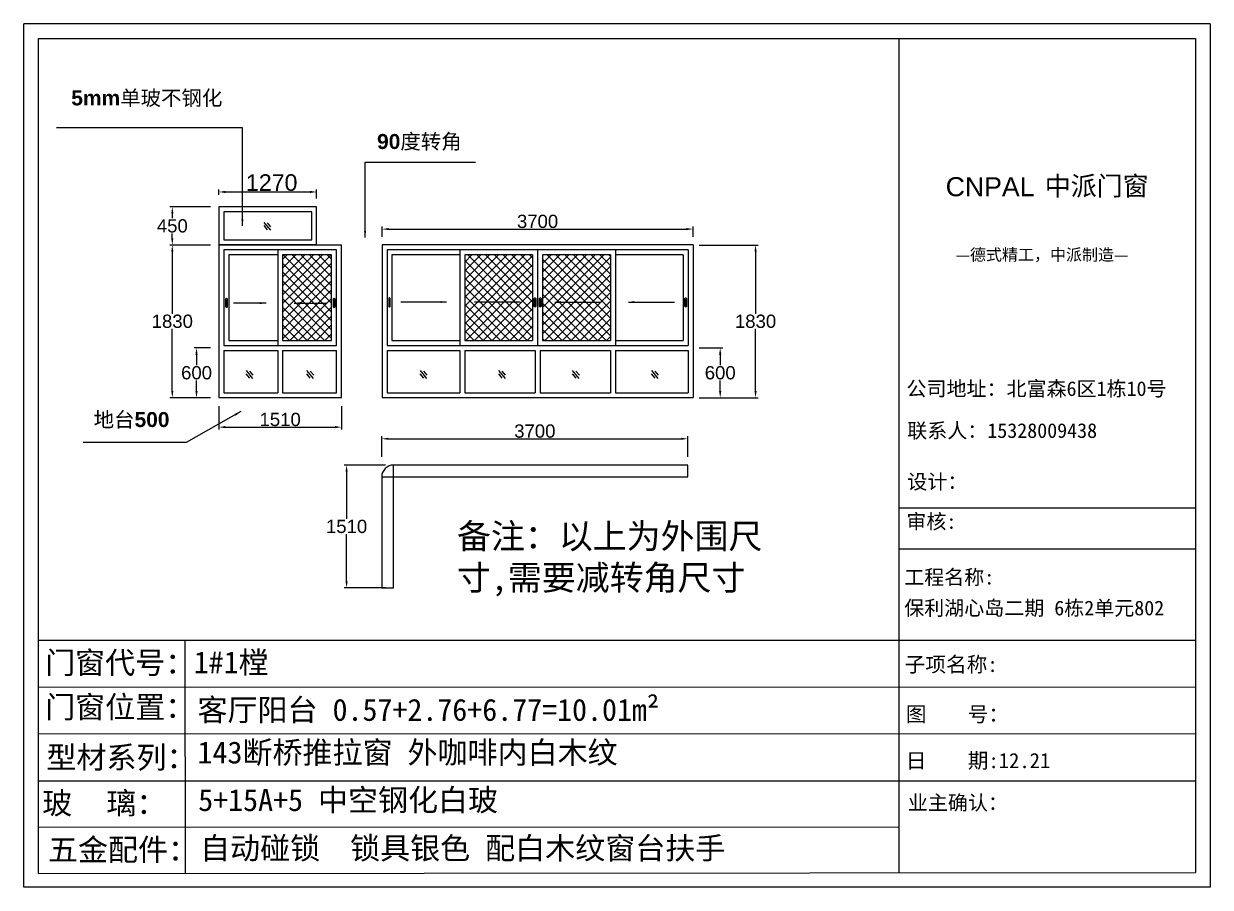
# Model space of a CAD drawing. Header units: inches. Extents: x -138455 to 599497, y -747149 to 13167.
# Drawn here: x 295371 to 309675, y -626968 to -616563 of the extents above; entities that cross this region are included whole.
import ezdxf

# ---------------------------------------------------------------- set-up
doc = ezdxf.new("R2010")
doc.units = ezdxf.units.IN
doc.header["$MEASUREMENT"] = 0
doc.header["$PDMODE"] = 35
doc.header["$PDSIZE"] = -3
doc.layers.add('0 @ 1', color=7, linetype='Continuous')
doc.styles.add('Annotative', font='arialbd.ttf')
doc.styles.add('MtXpl_', font='')
doc.styles.get("Standard").update_dxf_attribs({"font": 'arial.ttf'})
doc.styles.get('MtXpl_').set_extended_font_data('SimSun')
doc.dimstyles.get("Standard").update_dxf_attribs({"dimtxt": 80, "dimasz": 70, "dimexe": 40, "dimexo": 80, "dimgap": 0, "dimtad": 1, "dimtih": 1, "dimtoh": 1, "dimdec": 0, "dimzin": 0, "dimdsep": 46, "dimtxsty": 'Standard', "dimcen": 0.09, "dimadec": 0, "dimazin": 0, "dimtfac": 1, "dimtdec": 0, "dimtofl": 0, "dimtmove": 0, "dimatfit": 3, "dimfxl": 0, "dimtolj": 1, "dimtzin": 0, "dimarcsym": 0})

# ---------------------------------------------------------------- blocks, each defined once
blk = doc.blocks.new('*D2581')
at = {"color": 0, "lineweight": -2, "transparency": 16777216}
for p, q in [((297622, -619229), (297132, -619229)), ((297162, -619309), (297162, -620057)), ((297162, -620989), (297162, -620240)), ((297622, -621069), (297132, -621069))]:
    blk.add_line(p, q, dxfattribs=at)
at = {"color": 0, "transparency": 16777216}
for points in [[(297149, -619309), (297175, -619309), (297162, -619229)], [(297149, -620989), (297175, -620989), (297162, -621069)]]:
    blk.add_solid(points, dxfattribs=at)
at = {"layer": 'Defpoints', "color": 0, "transparency": 16777216}
for p in [(297722, -619229), (297162, -621069), (297722, -621069)]:
    blk.add_point(p, dxfattribs=at)
at = {"color": 0, "transparency": 16777216, "insert": (297162, -620149), "char_height": 160, "attachment_point": 5}
blk.add_mtext('\\A1;1830', dxfattribs=at)
blk = doc.blocks.new('123as')
at = {"color": 0}
for p, q in [((90189, 51387), (90252, 51462)), ((90194, 51330), (90312, 51470)), ((90251, 51335), (90314, 51410))]:
    blk.add_line(p, q, dxfattribs=at)
blk = doc.blocks.new('*D2583')
at = {"color": 0, "lineweight": -2, "transparency": 16777216}
for p, q in [((297622, -620469), (297424, -620469)), ((297454, -620549), (297454, -620677)), ((297454, -620989), (297454, -620860)), ((297622, -621069), (297424, -621069))]:
    blk.add_line(p, q, dxfattribs=at)
at = {"color": 0, "transparency": 16777216}
for points in [[(297440, -620549), (297467, -620549), (297454, -620469)], [(297440, -620989), (297467, -620989), (297454, -621069)]]:
    blk.add_solid(points, dxfattribs=at)
at = {"layer": 'Defpoints', "color": 0, "transparency": 16777216}
for p in [(297722, -620469), (297454, -621069), (297722, -621069)]:
    blk.add_point(p, dxfattribs=at)
at = {"color": 0, "transparency": 16777216, "insert": (297454, -620769), "char_height": 160, "attachment_point": 5}
blk.add_mtext('\\A1;600', dxfattribs=at)
blk = doc.blocks.new('*D2590')
at = {"color": 0, "lineweight": -2, "transparency": 16777216}
for p, q in [((303513, -620469), (303797, -620469)), ((303767, -620549), (303767, -620677)), ((303767, -620989), (303767, -620860)), ((303513, -621069), (303797, -621069))]:
    blk.add_line(p, q, dxfattribs=at)
at = {"color": 0, "transparency": 16777216}
for points in [[(303753, -620549), (303780, -620549), (303767, -620469)], [(303753, -620989), (303780, -620989), (303767, -621069)]]:
    blk.add_solid(points, dxfattribs=at)
at = {"layer": 'Defpoints', "color": 0, "transparency": 16777216}
for p in [(303413, -620469), (303413, -621069), (303767, -621069)]:
    blk.add_point(p, dxfattribs=at)
at = {"color": 0, "transparency": 16777216, "insert": (303767, -620769), "char_height": 160, "attachment_point": 5}
blk.add_mtext('\\A1;600', dxfattribs=at)
blk = doc.blocks.new('*D2582')
at = {"color": 0, "lineweight": -2, "transparency": 16777216}
for p, q in [((303513, -619229), (304223, -619229)), ((304193, -619309), (304193, -620057)), ((304193, -620989), (304193, -620240)), ((303513, -621069), (304223, -621069))]:
    blk.add_line(p, q, dxfattribs=at)
at = {"color": 0, "transparency": 16777216}
for points in [[(304180, -619309), (304206, -619309), (304193, -619229)], [(304180, -620989), (304206, -620989), (304193, -621069)]]:
    blk.add_solid(points, dxfattribs=at)
at = {"layer": 'Defpoints', "color": 0, "transparency": 16777216}
for p in [(303413, -619229), (303413, -621069), (304193, -621069)]:
    blk.add_point(p, dxfattribs=at)
at = {"color": 0, "transparency": 16777216, "insert": (304193, -620149), "char_height": 160, "attachment_point": 5}
blk.add_mtext('\\A1;1830', dxfattribs=at)
blk = doc.blocks.new('*D2591')
at = {"color": 0, "lineweight": -2, "transparency": 16777216}
for p, q in [((297722, -618626), (297722, -618560)), ((297802, -618590), (298822, -618590)), ((298902, -618669), (298902, -618560))]:
    blk.add_line(p, q, dxfattribs=at)
at = {"color": 0, "transparency": 16777216}
for points in [[(297802, -618576), (297802, -618603), (297722, -618590)], [(298822, -618576), (298822, -618603), (298902, -618590)]]:
    blk.add_solid(points, dxfattribs=at)
at = {"layer": 'Defpoints', "color": 0, "transparency": 16777216}
for p in [(298902, -618590), (297722, -618726), (298902, -618769)]:
    blk.add_point(p, dxfattribs=at)
at = {"color": 0, "transparency": 16777216, "insert": (298360, -618478), "char_height": 160, "attachment_point": 5}
blk.add_mtext('\\A1;{\\H1.25x;1270}', dxfattribs=at)
blk = doc.blocks.new('*D2592')
at = {"color": 0, "lineweight": -2, "transparency": 16777216}
for p, q in [((297622, -618769), (297132, -618769)), ((297162, -618849), (297162, -618907)), ((297162, -619149), (297162, -619090)), ((297622, -619229), (297132, -619229))]:
    blk.add_line(p, q, dxfattribs=at)
at = {"color": 0, "transparency": 16777216}
for points in [[(297149, -618849), (297175, -618849), (297162, -618769)], [(297149, -619149), (297175, -619149), (297162, -619229)]]:
    blk.add_solid(points, dxfattribs=at)
at = {"layer": 'Defpoints', "color": 0, "transparency": 16777216}
for p in [(297722, -618769), (297162, -619229), (297722, -619229)]:
    blk.add_point(p, dxfattribs=at)
at = {"color": 0, "transparency": 16777216, "insert": (297162, -618999), "char_height": 160, "attachment_point": 5}
blk.add_mtext('\\A1;450', dxfattribs=at)
blk = doc.blocks.new('*D2604')
at = {"color": 0, "lineweight": -2, "transparency": 16777216}
for p, q in [((299687, -621781), (299687, -621534)), ((299767, -621564), (303297, -621564)), ((303377, -621781), (303377, -621534))]:
    blk.add_line(p, q, dxfattribs=at)
at = {"color": 0, "transparency": 16777216}
for points in [[(299767, -621551), (299767, -621577), (299687, -621564)], [(303297, -621551), (303297, -621577), (303377, -621564)]]:
    blk.add_solid(points, dxfattribs=at)
at = {"layer": 'Defpoints', "color": 0, "transparency": 16777216}
for p in [(303377, -621564), (299687, -621881), (303377, -621881)]:
    blk.add_point(p, dxfattribs=at)
at = {"color": 0, "transparency": 16777216, "insert": (301532, -621472), "char_height": 160, "attachment_point": 5}
blk.add_mtext('\\A1;3700', dxfattribs=at)
blk = doc.blocks.new('*D2605')
at = {"color": 0, "lineweight": -2, "transparency": 16777216}
for p, q in [((299730, -621881), (299233, -621881)), ((299263, -621961), (299263, -622529)), ((299263, -623281), (299263, -622713)), ((299730, -623361), (299233, -623361))]:
    blk.add_line(p, q, dxfattribs=at)
at = {"color": 0, "transparency": 16777216}
for points in [[(299250, -621961), (299276, -621961), (299263, -621881)], [(299250, -623281), (299276, -623281), (299263, -623361)]]:
    blk.add_solid(points, dxfattribs=at)
at = {"layer": 'Defpoints', "color": 0, "transparency": 16777216}
for p in [(299830, -621881), (299263, -623361), (299830, -623361)]:
    blk.add_point(p, dxfattribs=at)
at = {"color": 0, "transparency": 16777216, "insert": (299263, -622621), "char_height": 160, "attachment_point": 5}
blk.add_mtext('\\A1;1510', dxfattribs=at)
blk = doc.blocks.new('*D2610')
at = {"color": 0, "lineweight": -2, "transparency": 16777216}
for p, q in [((297722, -621169), (297722, -621454)), ((299202, -621169), (299202, -621454)), ((297802, -621424), (299122, -621424))]:
    blk.add_line(p, q, dxfattribs=at)
at = {"color": 0, "transparency": 16777216}
for points in [[(297802, -621410), (297802, -621437), (297722, -621424)], [(299122, -621410), (299122, -621437), (299202, -621424)]]:
    blk.add_solid(points, dxfattribs=at)
at = {"layer": 'Defpoints', "color": 0, "transparency": 16777216}
for p in [(297722, -621069), (299202, -621069), (299202, -621424)]:
    blk.add_point(p, dxfattribs=at)
at = {"color": 0, "transparency": 16777216, "insert": (298462, -621332), "char_height": 160, "attachment_point": 5}
blk.add_mtext('\\A1;1510', dxfattribs=at)
blk = doc.blocks.new('*D2689')
at = {"color": 0, "lineweight": -2, "transparency": 16777216}
for p, q in [((299690, -619129), (299690, -619007)), ((299770, -619037), (303360, -619037)), ((303440, -619129), (303440, -619007))]:
    blk.add_line(p, q, dxfattribs=at)
at = {"color": 0, "transparency": 16777216}
for points in [[(299770, -619024), (299770, -619050), (299690, -619037)], [(303360, -619024), (303360, -619050), (303440, -619037)]]:
    blk.add_solid(points, dxfattribs=at)
at = {"layer": 'Defpoints', "color": 0, "transparency": 16777216}
for p in [(303440, -619037), (299690, -619229), (303440, -619229)]:
    blk.add_point(p, dxfattribs=at)
at = {"color": 0, "transparency": 16777216, "insert": (301565, -618945), "char_height": 160, "attachment_point": 5}
blk.add_mtext('\\A1;3700', dxfattribs=at)

msp = doc.modelspace()

# ---------------------------------------------------------------- hatches: boundary and pattern name
h = msp.add_hatch()
h.set_pattern_fill('ANSI37', color=256, scale=600)
h.paths.add_polyline_path([(298492.1, -619348.5), (298492.1, -620378.5), (299082.1, -620378.5), (299082.1, -619348.5)])
h = msp.add_hatch()
h.set_pattern_fill('ANSI37', color=256, scale=600)
h.paths.add_polyline_path([(301505.3, -619348.5), (300687.8, -619348.5), (300687.8, -620378.5), (301505.3, -620378.5)])
h.paths.add_polyline_path([(301625.3, -620378.5), (302442.8, -620378.5), (302442.8, -619348.5), (301625.3, -619348.5)])

# ---------------------------------------------------------------- linework, layer by layer
for p, q in [((309674.6, -616562.6), (295370.8, -616562.6)), ((295370.8, -626968.4), (295370.8, -616562.6)), ((309674.6, -616562.6), (309674.6, -626968.4)), ((295547.7, -616738.9), (309498.3, -616738.9)), ((295547.7, -626801.5), (295547.7, -616738.9)), ((305920.3, -616738.9), (305920.3, -626792.2)), ((309498.3, -616738.9), (309498.3, -626791.6)), ((298902.1, -619228.5), (297722.1, -619228.5)), ((297722.1, -619228.5), (297722.1, -621068.5)), ((298492.1, -619288.5), (297782.1, -619288.5)), ((297782.1, -619288.5), (297782.1, -620438.5)), ((298432.1, -619348.5), (297842.1, -619348.5)), ((297842.1, -619348.5), (297842.1, -620378.5)), ((298432.1, -619288.5), (298432.1, -620438.5)), ((299142.1, -619288.5), (298492.1, -619288.5)), ((299082.1, -619348.5), (298492.1, -619348.5)), ((298492.1, -619348.5), (298492.1, -620378.5)), ((298902.1, -619228.5), (299202.1, -619228.5)), ((299082.1, -620378.5), (299082.1, -619348.5)), ((299142.1, -620438.5), (299142.1, -619288.5)), ((299202.1, -621068.5), (299202.1, -619228.5)), ((303440.3, -619228.5), (299690.3, -619228.5)), ((299690.3, -619228.5), (299690.3, -621068.5)), ((303380.3, -619288.5), (299750.3, -619288.5)), ((299750.3, -619288.5), (299750.3, -620438.5)), ((299810.3, -619348.5), (299810.3, -620378.5)), ((300627.8, -619348.5), (299810.3, -619348.5)), ((300627.8, -619288.5), (300627.8, -620438.5)), ((300687.8, -619348.5), (300687.8, -620378.5)), ((301505.3, -619348.5), (300687.8, -619348.5)), ((301505.3, -619348.5), (301505.3, -620378.5)), ((301565.3, -619288.5), (301565.3, -620438.5)), ((301625.3, -619348.5), (301625.3, -620378.5)), ((302442.8, -619348.5), (301625.3, -619348.5)), ((302442.8, -619348.5), (302442.8, -620378.5)), ((302502.8, -619288.5), (302502.8, -620438.5)), ((303320.3, -619348.5), (302502.8, -619348.5)), ((303320.3, -619348.5), (303320.3, -620378.5)), ((303380.3, -619288.5), (303380.3, -620438.5)), ((303440.3, -619228.5), (303440.3, -621068.5)), ((297782.1, -620438.5), (298492.1, -620438.5)), ((297842.1, -620378.5), (298432.1, -620378.5)), ((298492.1, -620378.5), (299082.1, -620378.5)), ((298492.1, -620438.5), (299142.1, -620438.5)), ((299750.3, -620438.5), (300627.8, -620438.5)), ((299810.3, -620378.5), (300627.8, -620378.5)), ((300627.8, -620438.5), (302502.8, -620438.5)), ((300687.8, -620378.5), (301505.3, -620378.5)), ((301625.3, -620378.5), (302442.8, -620378.5)), ((302502.8, -620378.5), (303320.3, -620378.5)), ((302502.8, -620438.5), (303380.3, -620438.5)), ((297782.1, -620498.5), (297782.1, -621008.5)), ((297782.1, -620498.5), (298432.1, -620498.5)), ((298432.1, -620498.5), (298432.1, -621008.5)), ((298492.1, -620498.5), (299142.1, -620498.5)), ((298492.1, -620498.5), (298492.1, -621008.5)), ((299142.1, -621008.5), (299142.1, -620498.5)), ((299750.3, -620498.5), (300627.8, -620498.5)), ((299750.3, -620498.5), (299750.3, -621008.5)), ((300627.8, -620498.5), (300627.8, -621008.5)), ((300687.8, -620498.5), (300687.8, -621008.5)), ((300687.8, -620498.5), (301535.3, -620498.5)), ((301535.3, -620498.5), (301535.3, -621008.5)), ((301595.3, -620498.5), (301595.3, -621008.5)), ((301595.3, -620498.5), (302442.8, -620498.5)), ((302442.8, -620498.5), (302442.8, -621008.5)), ((302502.8, -620498.5), (302502.8, -621008.5)), ((302502.8, -620498.5), (303380.3, -620498.5)), ((303380.3, -620498.5), (303380.3, -621008.5)), ((297782.1, -621008.5), (298432.1, -621008.5)), ((298492.1, -621008.5), (299142.1, -621008.5)), ((299750.3, -621008.5), (300627.8, -621008.5)), ((300687.8, -621008.5), (301535.3, -621008.5)), ((301595.3, -621008.5), (302442.8, -621008.5)), ((302502.8, -621008.5), (303380.3, -621008.5)), ((297722.1, -621068.5), (299202.1, -621068.5)), ((299690.3, -621068.5), (303440.3, -621068.5)), ((305920.3, -622395.7), (309498.3, -622395.7)), ((305920.3, -622891.2), (309498.3, -622891.2)), ((295545.9, -623990.7), (309498.3, -623990.7)), ((297314.2, -623990.7), (297315, -626800.3)), ((295546.2, -624555.2), (309498.3, -624551.4)), ((295546.6, -625120), (309498.3, -625116.1)), ((295547, -625685), (309498.3, -625685)), ((295547.3, -626245.5), (305920.3, -626240.4)), ((295547.7, -626801.5), (309498.3, -626791.6)), ((309674.6, -626968.4), (295370.8, -626968.4))]:
    msp.add_line(p, q)
for points in [[(297722.1, -619228.5), (298902.1, -619228.5), (298902.1, -618768.5), (297722.1, -618768.5)], [(297782.1, -619168.5), (298842.1, -619168.5), (298842.1, -618828.5), (297782.1, -618828.5)]]:
    msp.add_lwpolyline(points, close=True)
at = {"color": 0}
for points in [[(297816.1, -619981), (297816.1, -619981, -0.4142136), (297807.4, -619972.3), (297807.4, -619880, -0.4142136), (297816.1, -619871.3), (297816.1, -619871.3, -0.4142136), (297824.9, -619880), (297824.9, -619972.3, -0.4142136)], [(297816.1, -619963.6), (297816.1, -619963.6, -0.4142136), (297811.8, -619959.2), (297811.8, -619893.1, -0.4142136), (297816.1, -619888.7), (297816.1, -619888.7, -0.4142136), (297820.5, -619893.1), (297820.5, -619959.2, -0.4142136)], [(299112.7, -619981), (299112.7, -619981, -0.4142136), (299103.9, -619972.3), (299103.9, -619880, -0.4142136), (299112.7, -619871.3), (299112.7, -619871.3, -0.4142136), (299121.4, -619880), (299121.4, -619972.3, -0.4142136)], [(299112.7, -619963.6), (299112.7, -619963.6, -0.4142136), (299108.3, -619959.2), (299108.3, -619893.1, -0.4142136), (299112.7, -619888.7), (299112.7, -619888.7, -0.4142136), (299117, -619893.1), (299117, -619959.2, -0.4142136)], [(299779.5, -619976.1), (299779.5, -619976.1, 0.4142136), (299788.2, -619967.4), (299788.2, -619875.1, 0.4142136), (299779.5, -619866.4), (299779.5, -619866.4, 0.4142136), (299770.7, -619875.1), (299770.7, -619967.4, 0.4142136)], [(299779.5, -619958.7), (299779.5, -619958.7, 0.4142136), (299783.8, -619954.3), (299783.8, -619888.2, 0.4142136), (299779.5, -619883.8), (299779.5, -619883.8, 0.4142136), (299775.1, -619888.2), (299775.1, -619954.3, 0.4142136)], [(301533.8, -619976.1), (301533.8, -619976.1, -0.4142136), (301525, -619967.4), (301525, -619875.1, -0.4142136), (301533.8, -619866.4), (301533.8, -619866.4, -0.4142136), (301542.5, -619875.1), (301542.5, -619967.4, -0.4142136)], [(301533.8, -619958.7), (301533.8, -619958.7, -0.4142136), (301529.4, -619954.3), (301529.4, -619888.2, -0.4142136), (301533.8, -619883.8), (301533.8, -619883.8, -0.4142136), (301538.1, -619888.2), (301538.1, -619954.3, -0.4142136)], [(301598.4, -619976.1), (301598.4, -619976.1, -0.4142136), (301589.7, -619967.4), (301589.7, -619875.1, -0.4142136), (301598.4, -619866.4), (301598.4, -619866.4, -0.4142136), (301607.2, -619875.1), (301607.2, -619967.4, -0.4142136)], [(301598.4, -619958.7), (301598.4, -619958.7, -0.4142136), (301594.1, -619954.3), (301594.1, -619888.2, -0.4142136), (301598.4, -619883.8), (301598.4, -619883.8, -0.4142136), (301602.8, -619888.2), (301602.8, -619954.3, -0.4142136)], [(303351.1, -619976.1), (303351.1, -619976.1, -0.4142136), (303342.3, -619967.4), (303342.3, -619875.1, -0.4142136), (303351.1, -619866.4), (303351.1, -619866.4, -0.4142136), (303359.8, -619875.1), (303359.8, -619967.4, -0.4142136)], [(303351.1, -619958.7), (303351.1, -619958.7, -0.4142136), (303346.7, -619954.3), (303346.7, -619888.2, -0.4142136), (303351.1, -619883.8), (303351.1, -619883.8, -0.4142136), (303355.4, -619888.2), (303355.4, -619954.3, -0.4142136)]]:
    msp.add_lwpolyline(points, format="xyb", close=True, dxfattribs=at)
msp.add_lwpolyline([(299686.6, -622023.8), (303376.6, -622023.8), (303376.6, -621880.8), (299829.6, -621880.8)])
msp.add_lwpolyline([(299686.6, -623360.8), (299829.6, -623360.8), (299829.6, -621880.8), (299829.6, -621880.8, 0.4142136), (299686.6, -622023.8)], format="xyb", close=True)

# ---------------------------------------------------------------- block references
at = {"xscale": -0.6684526412304121, "yscale": 0.6684526412304121, "zscale": 0.6684526412304121}
for p in [(358638.5, -653361), (358424.9, -655148.2), (359154, -655148.2), (360521.4, -655148.2), (361467.4, -655148.2), (362357.5, -655148.2), (363311.2, -655148.2)]:
    msp.add_blockref('123as', p, dxfattribs=at)

# ---------------------------------------------------------------- texts
msp.add_text('CNPAL', height=229.91).set_placement((306485, -618641.4))
at = {"style": 'MtXpl_'}
for s, height, p in [('中派门窗', 229.91, (307678.7, -618632)), ('—德式精工，中派制造—', 141.486, (306605.2, -619416.5)), ('公司地址：北富森6区1栋10号', 176.858, (306012.4, -621048)), ('联系人：15328009438', 176.858, (306022, -621553.6)), ('设计：', 176.86, (306022.3, -622169.4)), ('审核:', 176.86, (306011, -622648.9)), ('工程名称:', 176.86, (305985.1, -623320.2)), ('保利湖心岛二期 6栋2单元802', 176.858, (305985.1, -623691.5)), ('子项名称:', 182.76, (305990.8, -624374)), ('图    号：', 182.76, (306003.9, -624973.3)), ('日    期:12.21', 182.755, (306004.5, -625533.2)), ('业主确认：', 176.86, (306029.1, -626037.3))]:
    msp.add_text(s, height=height, dxfattribs=at).set_placement(p)
at = {"layer": '0 @ 1', "style": 'Annotative'}
for s, p in [('门窗代号：', (295628.9, -624394.4)), ('门窗位置：', (295628.9, -624928.9)), ('型材系列：', (295644.2, -625535.9)), ('玻    璃：', (295593.4, -626086.9)), ('五金配件：', (295662.6, -626647.9))]:
    msp.add_text(s, height=265.29, dxfattribs=at).set_placement(p)
for s, width, heights, insert, char_height, attachment_point in [('5mm{\\fSimSun|b1|i0|c134|p2;单玻不钢化}', 2149.158, [0], (297765.5, -617366.2), 180.693, 3), ('90{\\fSimSun|b1|i0|c134|p2;度转角}', 1071.124, [0], (300650.3, -617891.3), 180.693, 3), ('{\\fSimSun|b1|i0|c134|p2;地台}500', 1071.124, [0], (296213.6, -621241.9), 180.693, 1), ('{\\fSimSun|b1|i0|c134|p2;备注：以上为外围尺寸,需要减转角尺寸}', 4252.954, [0], (300593.2, -622586.8), 300, 1), ('{\\fSimSun|b1|i0|c134|p2;1#1樘}', 4396.385, [0], (297419.7, -624126.4), 265.286, 1), ('{\\fSimSun|b1|i0|c134|p2;客厅阳台 0.57+2.76+6.77=10.01m²}', 6088.27, [0], (297465.8, -624697.6), 265.286, 1), ('{\\fSimSun|b1|i0|c134|p2;143断桥推拉窗 外咖啡内白木纹}', 5994.881, [0], (297466.2, -625211.1), 265.286, 1), ('{\\fSimSun|b1|i0|c134|p2;5+15A+5 中空钢化白玻}', 6000.142, [0], (297474.3, -625784.6), 265.286, 1), ('{\\fSimSun|b1|i0|c134|p2;自动碰锁  锁具银色 配白木纹窗台扶手}', 7204.942, [175.9], (297497.1, -626364.6), 265.286, 1)]:
    msp.add_mtext_dynamic_manual_height_columns(s, width=width, gutter_width=903.5, heights=heights, dxfattribs=dict(at, insert=insert, char_height=char_height, attachment_point=attachment_point))

# ---------------------------------------------------------------- dimensions: what is measured, and where the dimension line sits
for base, p1, p2, text, picture, middle in [((298902.1, -618589.8), (297722.1, -618726.5), (298902.1, -618768.5), '{\\H1.25x;1270}', '*D2591', (298359.9, -618589.8)), ((299202.1, -621423.6), (297722.1, -621068.5), (299202.1, -621068.5), '1510', '*D2610', (298462.1, -621423.6))]:
    dim = msp.add_linear_dim(base=base, p1=p1, p2=p2, text=text, dimstyle='Standard', override={"dimtxt": 160, "dimasz": 80, "dimexe": 30, "dimexo": 100, "dimgap": 10, "dimfxl": 100})
    dim.commit()
    dim.dimension.update_dxf_attribs({"geometry": picture, "text_midpoint": middle, "dimtype": 160})
for base, p1, p2, text, picture, middle in [((297162.2, -619228.5), (297722.1, -618768.5), (297722.1, -619228.5), '450', '*D2592', (297162.2, -618998.5)), ((297162.2, -621068.5), (297722.1, -619228.5), (297722.1, -621068.5), '1830', '*D2581', (297162.2, -620148.5)), ((304193, -621068.5), (303412.7, -619228.5), (303412.7, -621068.5), '1830', '*D2582', (304193, -620148.5)), ((299263.1, -623360.8), (299829.6, -621880.8), (299829.6, -623360.8), '1510', '*D2605', (299263.1, -622620.8))]:
    dim = msp.add_linear_dim(base=base, p1=p1, p2=p2, angle=90, text=text, dimstyle='Standard', override={"dimtxt": 160, "dimasz": 80, "dimexe": 30, "dimexo": 100, "dimgap": 10, "dimfxl": 100})
    dim.commit()
    dim.dimension.update_dxf_attribs({"geometry": picture, "text_midpoint": middle})
for base, p1, p2, picture, middle in [((303440.3, -619036.8), (299690.3, -619228.5), (303440.3, -619228.5), '*D2689', (301565.3, -618945.1)), ((303376.6, -621563.9), (299686.6, -621880.8), (303376.6, -621880.8), '*D2604', (301531.6, -621472.1))]:
    dim = msp.add_linear_dim(base=base, p1=p1, p2=p2, text='3700', dimstyle='Standard', override={"dimtxt": 160, "dimasz": 80, "dimexe": 30, "dimexo": 100, "dimgap": 10, "dimfxl": 100})
    dim.commit()
    dim.dimension.update_dxf_attribs({"geometry": picture, "text_midpoint": middle})
for base, p1, p2, picture, middle in [((297453.8, -621068.5), (297722.1, -620468.5), (297722.1, -621068.5), '*D2583', (297453.8, -620768.5)), ((303766.8, -621068.5), (303412.7, -620468.5), (303412.7, -621068.5), '*D2590', (303766.8, -620768.5))]:
    dim = msp.add_linear_dim(base=base, p1=p1, p2=p2, angle=90, dimstyle='Standard', override={"dimtxt": 160, "dimasz": 80, "dimexe": 30, "dimexo": 100, "dimgap": 10, "dimfxl": 100})
    dim.commit()
    dim.dimension.update_dxf_attribs({"geometry": picture, "text_midpoint": middle})

# ---------------------------------------------------------------- leaders
for points, override in [([(298007.2, -618998.5), (298007.2, -617815.4), (295765.3, -617815.4)], {"dimtxt": 160, "dimasz": 80, "dimexe": 30, "dimexo": 100, "dimgap": 10, "dimtad": 0, "dimfxl": 100}), ([(299486.2, -619138.6), (299486.2, -618231.7), (300815.1, -618231.7)], {"dimtxt": 160, "dimasz": 80, "dimexe": 30, "dimexo": 100, "dimgap": 10, "dimtad": 0, "dimfxl": 100}), ([(298293.4, -619929.1), (297901, -619929.1)], {"dimtxt": 160, "dimasz": 80, "dimexe": 30, "dimexo": 100, "dimgap": 10, "dimtad": 0, "dimfxl": 100}), ([(298630.8, -619929.1), (299023.3, -619929.1)], {"dimtxt": 160, "dimasz": 80, "dimexe": 30, "dimexo": 100, "dimgap": 10, "dimtad": 0, "dimfxl": 100}), ([(300469, -619915.9), (299915.7, -619915.9)], {"dimgap": 0, "dimtad": 0}), ([(301356.6, -619915.9), (300803.2, -619915.9)], {"dimgap": 0, "dimtad": 0}), ([(301774, -619915.9), (302327.3, -619915.9)], {"dimgap": 0, "dimtad": 0}), ([(302661.5, -619915.9), (303214.9, -619915.9)], {"dimgap": 0, "dimtad": 0}), ([(297989.8, -621235.4), (297330.2, -621608.3), (296088.3, -621608.3)], {"dimtxt": 160, "dimasz": 80, "dimexe": 30, "dimexo": 100, "dimgap": 10, "dimtad": 0, "dimfxl": 100})]:
    msp.add_leader(points, dimstyle='Standard', override=override)

doc.saveas('drawing.dxf')
